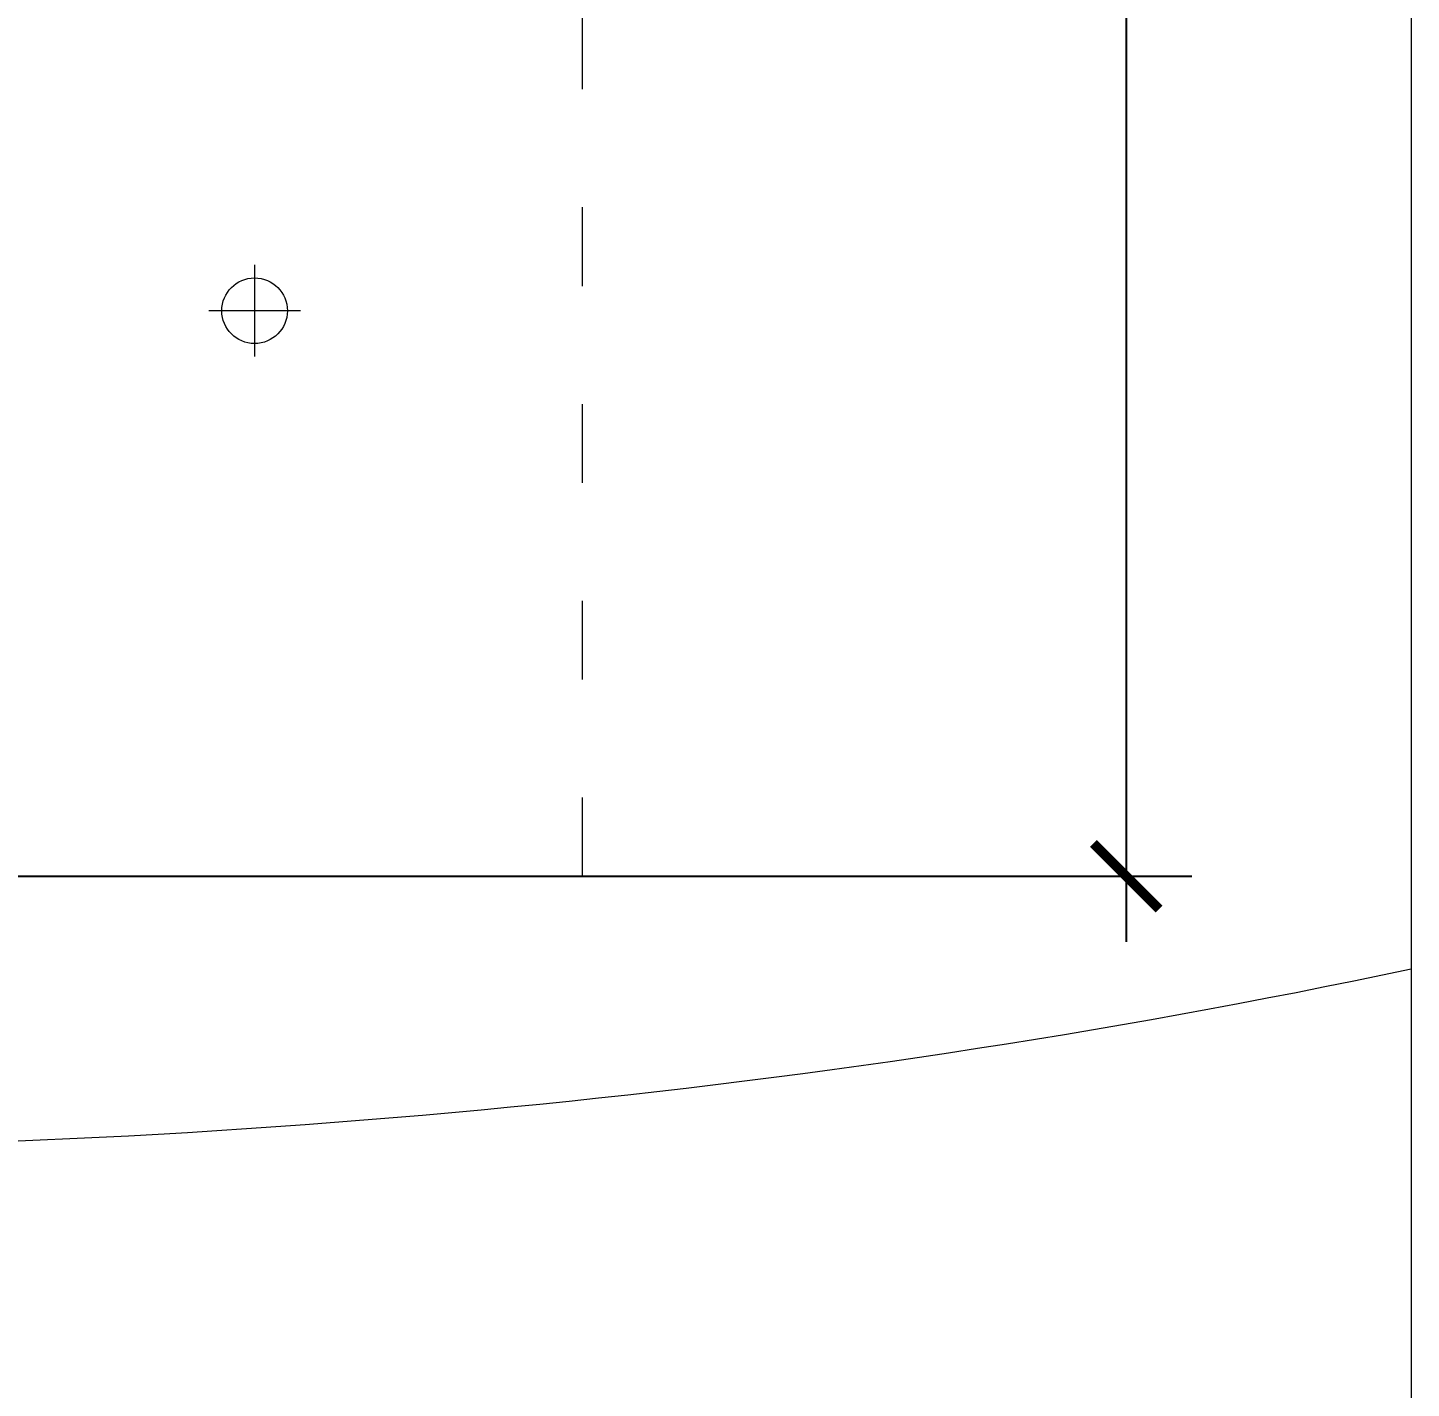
# Model space of a CAD drawing. Header units: millimetres. Extents: x 19901 to 59163, y 13732 to 30178.
# Drawn here: x 39454.8 to 39665.8, y 27681.4 to 27888.9 of the extents above; entities that cross this region are included whole.
import ezdxf

# ---------------------------------------------------------------- set-up
doc = ezdxf.new("R2010")
doc.units = ezdxf.units.MM
doc.linetypes.add('ACAD_ISO03W100', pattern=[30, 12, -18])
doc.layers.get('0').update_dxf_attribs({"lineweight": 18})
for name, color, linetype, lineweight in [('Curve di livello', 6, 'Continuous', 9), ('PROIEZIONI', 145, 'Continuous', 13), ('QUOTE', 252, 'Continuous', 13)]:
    doc.layers.add(name, color=color, linetype=linetype, lineweight=lineweight)
doc.styles.get("Standard").update_dxf_attribs({"font": 'arial.ttf'})
doc.dimstyles.new('1-1', dxfattribs={"dimtxt": 15, "dimasz": 10, "dimexe": 10, "dimexo": 10, "dimgap": 5, "dimtad": 1, "dimdec": 0, "dimtxsty": 'Standard', "dimblk": 'ARCHTICK', "dimcen": 2.5, "dimdle": 10, "dimadec": 0, "dimazin": 0, "dimtfac": 1, "dimtdec": 0, "dimtmove": 0, "dimatfit": 3, "dimldrblk": 'ARCHTICK', "dimfxl": 1, "dimarcsym": 0})

# ---------------------------------------------------------------- blocks, each defined once
blk = doc.blocks.new('_ArchTick')
at = {"color": 0, "linetype": 'ByBlock', "const_width": 0.15}
blk.add_lwpolyline([(-0.5, -0.5), (0.5, 0.5)], dxfattribs=at)
blk = doc.blocks.new('*D6')
at = {"layer": 'Defpoints', "color": 0, "transparency": 16777216}
for p in [(39439.37, 28539.51), (39439.37, 27759.51), (39622.34, 27759.51)]:
    blk.add_point(p, dxfattribs=at)
at = {"layer": 'QUOTE', "color": 0, "lineweight": -2, "transparency": 16777216}
for p, q in [((39622.34, 28549.51), (39622.34, 27749.51)), ((39449.37, 28539.51), (39632.34, 28539.51)), ((39449.37, 27759.51), (39632.34, 27759.51))]:
    blk.add_line(p, q, dxfattribs=at)
at = {"layer": 'QUOTE', "color": 0, "lineweight": -2, "transparency": 16777216, "xscale": 10, "yscale": 10, "zscale": 10}
for p, rotation in [((39622.34, 28539.51), 90), ((39622.34, 27759.51), 270)]:
    blk.add_blockref('_ArchTick', p, dxfattribs=dict(at, rotation=rotation))
at = {"layer": 'QUOTE', "color": 0, "transparency": 16777216, "insert": (39609.68, 28149.51), "char_height": 15, "attachment_point": 5, "rotation": 90}
blk.add_mtext('780', dxfattribs=at)

msp = doc.modelspace()

# ---------------------------------------------------------------- linework, layer by layer
msp.add_line((39665.82, 28856.17), (39665.83, 26849.81))
at = {"layer": 'Curve di livello'}
msp.add_open_spline([(39089.37, 27745.81), (39090.13, 27745.67), (39281.54, 27712.15), (39478.64, 27705.51), (39665.82, 27745.41)], degree=3, knots=[1440.619799, 1440.619799, 1440.619799, 1440.619799, 1442.919983, 2017.077223, 2017.077223, 2017.077223, 2017.077223], dxfattribs=at)
at = {"layer": 'PROIEZIONI', "linetype": 'ACAD_ISO03W100'}
for p, q in [((39539.37, 27759.51), (39539.37, 28539.51)), ((39439.37, 27759.51), (39539.37, 27759.51))]:
    msp.add_line(p, q, dxfattribs=at)
at = {"layer": 'PROIEZIONI'}
for p, q in [((39489.37, 27852.74), (39489.37, 27838.74)), ((39496.37, 27845.74), (39482.37, 27845.74))]:
    msp.add_line(p, q, dxfattribs=at)
msp.add_circle((39489.37, 27845.74), 5, dxfattribs=at)

# ---------------------------------------------------------------- dimensions: what is measured, and where the dimension line sits
at = {"layer": 'QUOTE'}
dim = msp.add_linear_dim(base=(39622.34, 27759.51), p1=(39439.37, 28539.51), p2=(39439.37, 27759.51), angle=90, dimstyle='1-1', dxfattribs=at)
dim.commit()
dim.dimension.update_dxf_attribs({"geometry": '*D6', "text_midpoint": (39609.68, 28149.51)})

doc.saveas('drawing.dxf')
